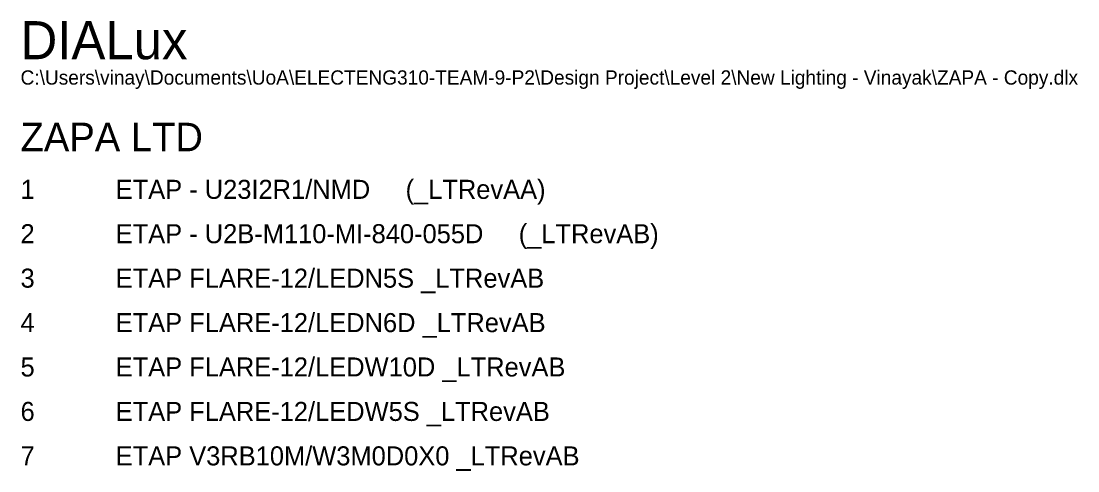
# Model space of a CAD drawing. Extents: x 0 to 48.5, y 0 to 23.7.
# Drawn here: x 37.4 to 48.51, y 19.01 to 23.73 of the extents above; entities that cross this region are included whole.
import ezdxf

# ---------------------------------------------------------------- set-up
doc = ezdxf.new("R2010")
doc.units = 0
doc.header["$MEASUREMENT"] = 0
doc.layers.add('DLXDESCR', color=7, linetype='Continuous')

# ---------------------------------------------------------------- blocks, each defined once
blk = doc.blocks.new('*U162')
at = {"layer": 'DLXDESCR'}
for s, height, p in [('DIALux', 0.4, (0, 0)), ('C:\\Users\\vinay\\Documents\\UoA\\ELECTENG310-TEAM-9-P2\\Design Project\\Level 2\\New Lighting - Vinayak\\ZAPA - Copy.dlx', 0.15, (0, -0.267)), ('ZAPA LTD', 0.3, (0, -0.967)), ('1', 0.2, (0, -1.467)), ('ETAP - U23I2R1/NMD     (_LTRevAA)', 0.2, (1, -1.467)), ('2', 0.2, (0, -1.933)), ('ETAP - U2B-M110-MI-840-055D     (_LTRevAB)', 0.2, (1, -1.933)), ('3', 0.2, (0, -2.4)), ('ETAP FLARE-12/LEDN5S _LTRevAB', 0.2, (1, -2.4)), ('ETAP FLARE-12/LEDN6D _LTRevAB', 0.2, (1, -2.867)), ('4', 0.2, (0, -2.867)), ('5', 0.2, (0, -3.333)), ('ETAP FLARE-12/LEDW10D _LTRevAB', 0.2, (1, -3.333)), ('6', 0.2, (0, -3.8)), ('ETAP FLARE-12/LEDW5S _LTRevAB', 0.2, (1, -3.8)), ('7', 0.2, (0, -4.267)), ('ETAP V3RB10M/W3M0D0X0 _LTRevAB', 0.2, (1, -4.267))]:
    blk.add_text(s, height=height, dxfattribs=at).set_placement(p)

msp = doc.modelspace()

# ---------------------------------------------------------------- block references
at = {"layer": 'DLXDESCR'}
msp.add_blockref('*U162', (37.393, 23.334), dxfattribs=at)

doc.saveas('drawing.dxf')
